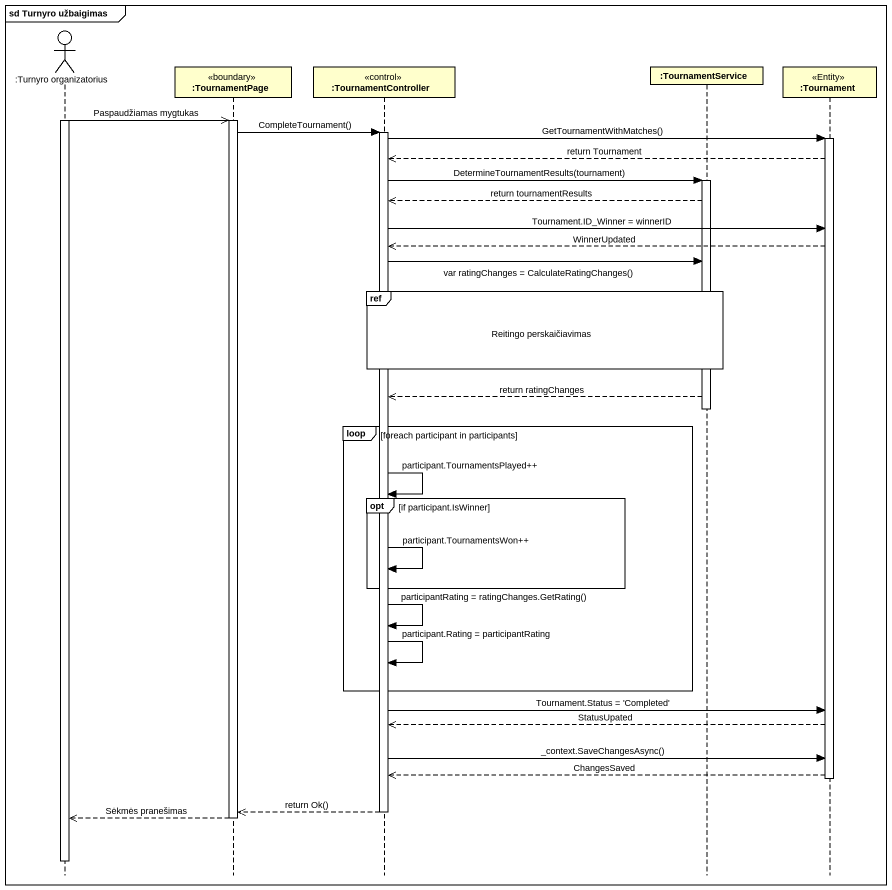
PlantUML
@startuml
mainframe sd Turnyro užbaigimas
hide footbox
actor ":Turnyro organizatorius" as Turnyro_organizatorius
participant ":TournamentPage" as TournamentPage <<boundary>>
participant ":TournamentController" as TournamentController <<control>>
participant ":TournamentService" as TournamentService
participant ":Tournament" as Tournament <<Entity>>

activate Turnyro_organizatorius
Turnyro_organizatorius ->> TournamentPage : Paspaudžiamas mygtukas
activate TournamentPage
TournamentPage -> TournamentController : CompleteTournament()
activate TournamentController
TournamentController -> Tournament : GetTournamentWithMatches()
activate Tournament
Tournament -->> TournamentController : return Tournament
TournamentController -> TournamentService : DetermineTournamentResults(tournament)
activate TournamentService
TournamentService -->> TournamentController : return tournamentResults
TournamentController -> Tournament : Tournament.ID_Winner = winnerID
Tournament -->> TournamentController : WinnerUpdated
TournamentController -> TournamentService : var ratingChanges = CalculateRatingChanges()
ref over TournamentController, TournamentService : Reitingo perskaičiavimas
TournamentService -->> TournamentController : return ratingChanges
deactivate TournamentService
loop foreach participant in participants
  TournamentController -> TournamentController : participant.TournamentsPlayed++
  opt if participant.IsWinner
    TournamentController -> TournamentController : participant.TournamentsWon++
  end
  TournamentController -> TournamentController : participantRating = ratingChanges.GetRating()
  TournamentController -> TournamentController : participant.Rating = participantRating
end
TournamentController -> Tournament : Tournament.Status = 'Completed'
Tournament -->> TournamentController : StatusUpated
TournamentController -> Tournament : _context.SaveChangesAsync()
Tournament -->> TournamentController : ChangesSaved
deactivate Tournament
TournamentController -->> TournamentPage : return Ok()
deactivate TournamentController
TournamentPage -->> Turnyro_organizatorius : Sėkmės pranešimas
deactivate TournamentPage
deactivate Turnyro_organizatorius
@enduml
